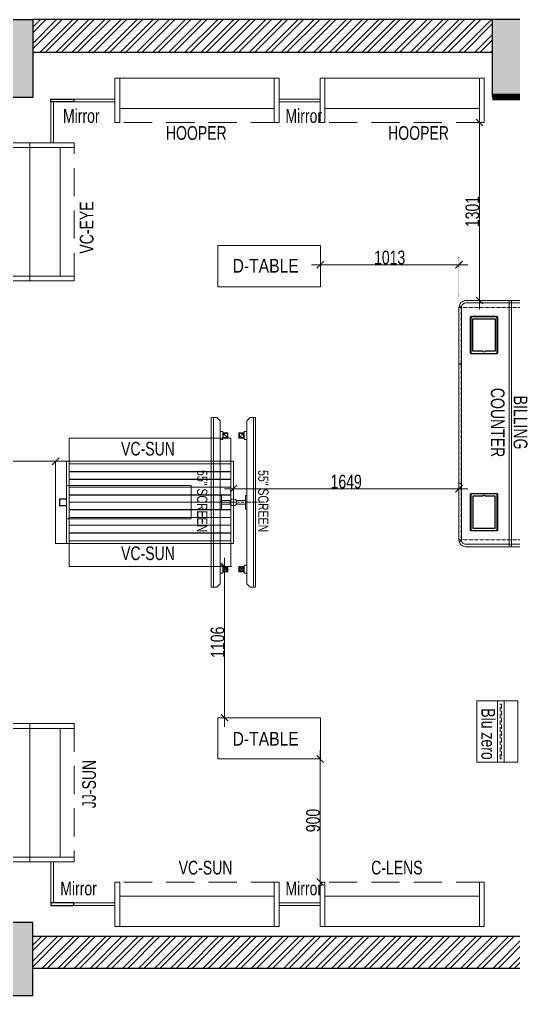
# Model space of a CAD drawing. Header units: feet. Extents: x 9216052 to 9238619, y -7067889 to -7056358.
# Drawn here: x 9228845 to 9232457, y -7063492 to -7056358 of the extents above; entities that cross this region are included whole.
import ezdxf

# ---------------------------------------------------------------- set-up
doc = ezdxf.new("R2010")
doc.units = ezdxf.units.FT
doc.header["$LTSCALE"] = 33
doc.header["$MEASUREMENT"] = 0
doc.header["$PDMODE"] = 3
doc.header["$PDSIZE"] = -1
for name, pattern in [('ACAD_ISO03W100', [30, 12, -18]), ('D10_DASHED', [0.75, 0.5, -0.25]), ('DASHDOT2', [0.5, 0.25, -0.125, 0, -0.125]), ('DOT2', [0.125, 0, -0.125]), ('HIDDEN', [9.525, 6.35, -3.175]), ('HIDDENX2', [0.75, 0.5, -0.25]), ('PP_00$0$DASHED2', [0.375, 0.25, -0.125])]:
    doc.linetypes.add(name, pattern=pattern)
for name, color, linetype in [('A-WALL', 1, 'Continuous'), ('column', 10, 'Continuous'), ('PP_00$0$A-FURN-MANF', 252, 'Continuous')]:
    doc.layers.add(name, color=color, linetype=linetype)
for name, color, linetype, lineweight in [('LENS-DIM', 252, 'Continuous', 5), ('LENS-FURNITURE', 13, 'Continuous', 9), ('LENS-TEXT', 31, 'Continuous', 5), ('LENS_DIMENSION', 193, 'Continuous', 0), ('LENS_TEXT', 31, 'Continuous', 5), ('LK-EQPMT', 3, 'Continuous', 18), ('LK-FF&E FLOOR', 1, 'Continuous', 9), ('LK-FF&E WALL', 1, 'Continuous', 9), ('LK-IT', 3, 'Continuous', 18), ('LK-MIRROR', 133, 'Continuous', 13), ('LN-ELEVATION-2', 103, 'Continuous', 20), ('LN-ELEVATION-5', 167, 'Continuous', 5), ('LN-HATCH', 251, 'Continuous', 0), ('PLANO-TXT', 252, 'Continuous', 5)]:
    doc.layers.add(name, color=color, linetype=linetype, lineweight=lineweight)
doc.styles.add('LK TXT', font='GILC____.TTF', dxfattribs={"height": 100})
doc.styles.get("Standard").update_dxf_attribs({"font": 'GILC____.TTF'})
doc.dimstyles.new('100MM', dxfattribs={"dimtxt": 100, "dimasz": 50, "dimexe": 65, "dimexo": 65, "dimtad": 1, "dimdec": 0, "dimtxsty": 'Standard', "dimblk": 'OBLIQUE', "dimcen": 2.5, "dimdle": 65, "dimclrd": 256, "dimclre": 256, "dimclrt": 1, "dimadec": 0, "dimazin": 0, "dimtfac": 1, "dimtdec": 0, "dimtmove": 1, "dimatfit": 3, "dimfxl": 1, "dimlwd": -1, "dimlwe": -1, "dimarcsym": 0})
pattern_1 = [(45, (-3143387.624, 5410740.36), (-58.8666395, 58.8666395), []), (45, (-3143348.38, 5410740.36), (-58.8666395, 58.8666395), [])]

# ---------------------------------------------------------------- blocks, each defined once
blk = doc.blocks.new('A$C518d8f74')
at = {"linetype": 'PP_00$0$DASHED2', "ltscale": 25}
blk.add_lwpolyline([(0, 324), (1165, 324), (1165, 324)], dxfattribs=at)
for points in [[(35, 0), (0, 0), (0, 324), (35, 324)], [(1200, 0), (1165, 0), (1165, 324), (1200, 324)], [(1165, 0), (35, 0), (35, 222), (1165, 222)]]:
    blk.add_lwpolyline(points, close=True)
at = {"ltscale": 200}
blk.add_lwpolyline([(35, 222), (1165, 222), (1165, 222)], dxfattribs=at)
blk.add_lwpolyline([(1500, 172), (1200, 172), (1200, 152), (1500, 152), (1500, 172)])
blk = doc.blocks.new('A$Cca4fbe6c')
at = {"layer": 'column'}
h = blk.add_hatch(color=8, dxfattribs=at)
h.dxf.hatch_style = 1
h.paths.add_polyline_path([(-340, 6937), (-340, 6707), (-340, 6582), (-230, 6582), (0, 6582), (0, 6932.5)])
h.paths.add_polyline_path([(-2410, 6937), (-2410, 6699), (-2410, 6359), (-1918, 6359), (-1918, 6707), (-1918, 6937)])
h.paths.add_polyline_path([(-5824, 6699), (-5824, 6937), (-6317, 6937), (-6317, 6698), (-6317, 6371), (-5824, 6371)])
h.paths.add_polyline_path([(-9677, 6698), (-9677, 6937), (-10174, 6937), (-10174, 6693), (-10174, 6366), (-9677, 6366)])
h.paths.add_polyline_path([(-13455, 6693), (-13455, 6937), (-13952, 6937), (-13952, 6688), (-13952, 6356), (-13455, 6356)])
h.paths.add_polyline_path([(-1950, -182), (-1950, 0), (-1950, 233), (-1950, 418), (-2550, 418), (-2550, -182)])
h.paths.add_polyline_path([(-17338, 221), (-17542, 221), (-17542, -92), (-17522, -92), (-17342, -92), (-17108, -92), (-17108, 221)])
h = blk.add_hatch(color=8, dxfattribs=at)
h.dxf.hatch_style = 1
h.paths.add_polyline_path([(-9676, -197), (-9676, 336), (-10182, 336), (-10182, -197)])
at = {"layer": 'LN-HATCH'}
h = blk.add_hatch(dxfattribs=at)
h.set_pattern_fill('ANSI32', color=256, scale=222)
h.set_pattern_definition(pattern_1)
h.paths.add_polyline_path([(-340, 6707), (-340, 6937), (-1918, 6937), (-1918, 6707)])
h.paths.add_polyline_path([(-5824, 6937), (-5824, 6699), (-2410, 6699), (-2410, 6937)])
h.paths.add_polyline_path([(-6317, 6698), (-6317, 6937), (-9677, 6937), (-9677, 6698)])
h.paths.add_polyline_path([(-10174, 6693), (-10174, 6937), (-13455, 6937), (-13455, 6693)])
h.paths.add_polyline_path([(-19298, 6937), (-19298, 4816), (-19068, 4816), (-19068, 6688), (-17558, 6688), (-17558, 4816), (-17558, 4597), (-17258, 4597), (-17258, 6688), (-13952, 6688), (-13952, 6937)])
h.paths.add_polyline_path([(-1950, 0), (0, 0), (0, 6582), (-230, 6582), (-230, 2001), (-2061, 2001), (-2061, 1754), (-1941, 1754), (-1941, 1849), (-244, 1849), (-244, 233), (-1950, 233)])
h = blk.add_hatch(dxfattribs=at)
h.set_pattern_fill('ANSI32', color=256, scale=222)
h.set_pattern_definition(pattern_1)
h.paths.add_polyline_path([(-2550, 0), (-2550, 233), (-9676, 233), (-9676, 0)])
h.paths.add_polyline_path([(-10182, 0), (-10182, 232.9), (-17108, 221.2), (-17108, 0)])
at = {"layer": 'A-WALL'}
for p, q in [((-6317, 6937), (-9677, 6937)), ((-9677, 6698), (-6317, 6698)), ((-2550, 233), (-9676, 233)), ((-2550, 0), (-9676, 0))]:
    blk.add_line(p, q, dxfattribs=at)
at = {"layer": 'column'}
for points in [[(-10174, 6693), (-10174, 6937), (-9677, 6937), (-9677, 6698), (-9677, 6366), (-10174, 6366)], [(-6317, 6698), (-6317, 6371), (-5824, 6371), (-5824, 6699), (-5824, 6937), (-6317, 6937)], [(-10182, -197), (-9676, -197), (-9676, 336), (-10182, 336)]]:
    blk.add_lwpolyline(points, close=True, dxfattribs=at)
blk = doc.blocks.new('A$Cd41a28a2')
blk.add_lwpolyline([(152, 1310), (152, 1010), (172, 1010), (172, 1310), (152, 1310)])
for points in [[(324, 1010), (324, 975), (0, 975), (0, 1010)], [(324, 975), (324, 35), (102, 35), (102, 975)], [(324, 35), (324, 0), (0, 0), (0, 35)]]:
    blk.add_lwpolyline(points, close=True)
at = {"linetype": 'PP_00$0$DASHED2', "ltscale": 25}
blk.add_lwpolyline([(0, 0), (0, 975), (0, 975)], dxfattribs=at)
at = {"ltscale": 200}
blk.add_lwpolyline([(102, 35), (102, 975), (102, 975)], dxfattribs=at)
blk = doc.blocks.new('A$Cf560ae9e')
at = {"color": 0, "linetype": 'Continuous'}
for points in [[(80, 600), (0, 600), (0, 0), (80, 0)], [(1282, 522), (98, 522), (98, 582), (1282, 582)], [(1282, 78), (98, 78), (98, 18), (1282, 18)]]:
    blk.add_lwpolyline(points, close=True, dxfattribs=at)
at = {"color": 2, "linetype": 'Continuous'}
for points in [[(80, 0), (98, 0), (98, 600), (80, 600)], [(98, 600), (1282, 600), (1282, 582), (98, 582)], [(98, 600), (1282, 600), (1282, 300), (98, 300)], [(1300, 0), (1282, 0), (1282, 600), (1300, 600)], [(1282, 468.2), (98, 468.2), (98, 525.9), (1282, 525.9)], [(1282, 467.1), (98, 467.1), (98, 411.4), (1282, 411.4)], [(1282, 410.2), (98, 410.2), (98, 354.5), (1282, 354.5)], [(80, 326), (28.5, 326), (28.5, 274), (80, 274)], [(1282, 353.3), (98, 353.3), (98, 300), (1282, 300)], [(1282, 246.7), (98, 246.7), (98, 300), (1282, 300)], [(1282, 300), (98, 300), (98, 0), (1282, 0)], [(1282, 189.8), (98, 189.8), (98, 245.5), (1282, 245.5)], [(1282, 132.9), (98, 132.9), (98, 188.6), (1282, 188.6)], [(1282, 131.8), (98, 131.8), (98, 74.1), (1282, 74.1)], [(98, 18), (1282, 18), (1282, 0), (98, 0)]]:
    blk.add_lwpolyline(points, close=True, dxfattribs=at)
at = {"color": 5, "linetype": 'Continuous'}
blk.add_lwpolyline([(80, 600), (1300, 600), (1300, 0), (80, 0)], close=True, dxfattribs=at)
at = {"color": 4, "linetype": 'Continuous'}
blk.add_lwpolyline([(78.4, 422), (990.4, 422), (990.4, 178), (78.4, 178)], close=True, dxfattribs=at)
at = {"color": 1, "linetype": 'Continuous'}
blk.add_lwpolyline([(30, 275), (80, 275), (80, 325), (30, 325)], close=True, dxfattribs=at)
at = {"layer": 'LN-ELEVATION-5', "color": 1, "linetype": 'HIDDEN'}
blk.add_lwpolyline([(31.6, 276.6), (78.4, 276.6), (78.4, 323.4), (31.6, 323.4)], close=True, dxfattribs=at)
blk = doc.blocks.new('A$C055de4c3')
at = {"layer": 'LENS_DIMENSION'}
for points in [[(1282, 940), (98, 940), (98, 770), (1282, 770)], [(1282, 0), (98, 0), (98, 170), (1282, 170)]]:
    blk.add_lwpolyline(points, close=True, dxfattribs=at)
at = {"color": 0, "linetype": 'Continuous'}
blk.add_blockref('A$Cf560ae9e', (0, 170), dxfattribs=at)
blk = doc.blocks.new('I-PAD Frame')
at = {"color": 3, "linetype": 'Continuous'}
blk.add_lwpolyline([(357868.7, -232321.1), (358122.7, -232321.1, 0.414214), (358132.7, -232311.1), (358132.7, -232129.1, 0.414214), (358122.7, -232119.1), (357868.7, -232119.1, 0.414214), (357858.7, -232129.1), (357858.7, -232311.1, 0.414214)], format="xyb", close=True, dxfattribs=at)
at = {"color": 3, "linetype": 'Continuous', "lineweight": 25}
blk.add_lwpolyline([(358113.2, -232229.7), (358113.2, -232302.1), (357878.2, -232302.1), (357878.2, -232138.1), (358113.2, -232138.1), (358113.2, -232210.6, 0.327538), (358114.6, -232212.5, -0.733799), (358114.6, -232227.8, 0.327538)], format="xyb", close=True, dxfattribs=at)
blk = doc.blocks.new('Billing Counter 1800')
at = {"color": 5, "linetype": 'HIDDENX2', "ltscale": 0.025}
for p, q in [((-850, -375), (-850, 375)), ((850, -375), (850, 375))]:
    blk.add_line(p, q, dxfattribs=at)
at = {"color": 0, "linetype": 'Continuous'}
for p, q in [((850, 375), (-850, 375)), ((900, -325), (900, 325)), ((-850, -375), (850, -375))]:
    blk.add_line(p, q, dxfattribs=at)
at = {"color": 2, "linetype": 'Continuous'}
blk.add_line((849, -375), (850, -375), dxfattribs=at)
at = {"color": 2, "linetype": 'HIDDENX2', "ltscale": 0.025}
for points in [[(-858, 375), (-437.4, 375), (-437.4, 358), (-858, 358)], [(435.3, 375), (-435.3, 375), (-435.3, 358), (435.3, 358)], [(437.3, 375), (857.9, 375), (857.9, 358), (437.3, 358)], [(-858, -375), (-437.4, -375), (-437.4, -358), (-858, -358)], [(435.3, -375), (-435.3, -375), (-435.3, -358), (435.3, -358)], [(437.3, -375), (857.9, -375), (857.9, -358), (437.3, -358)]]:
    blk.add_lwpolyline(points, close=True, dxfattribs=at)
at = {"color": 5, "linetype": 'Continuous'}
for points in [[(-780.9, 97.3), (-513.9, 97.3), (-513.9, 286.2), (-780.9, 286.2)], [(780.9, 97.3), (513.9, 97.3), (513.9, 286.2), (780.9, 286.2)], [(-780.9, -97.3), (-513.9, -97.3), (-513.9, -286.2), (-780.9, -286.2)], [(780.9, -97.3), (513.9, -97.3), (513.9, -286.2), (780.9, -286.2)]]:
    blk.add_lwpolyline(points, close=True, dxfattribs=at)
at = {"color": 5, "linetype": 'HIDDENX2', "ltscale": 0.025}
blk.add_lwpolyline([(850, 8.5), (-850, 8.5), (-850, -8.5), (850, -8.5)], close=True, dxfattribs=at)
at = {"color": 0, "linetype": 'Continuous'}
for centre, start, end in [((-850, 325), 90, 180), ((850, 325), 0, 90), ((850, -325), 270, 0)]:
    blk.add_arc(centre, 50, start, end, dxfattribs=at)
at = {"layer": 'LN-ELEVATION-2'}
blk.add_line((-900, 325), (-900, -325), dxfattribs=at)
for points in [[(850, 375), (-850, 375, 0.414214), (-900, 325), (-900, -325, 0.414214), (-850, -375), (850, -375, 0.414214), (900, -325), (900, 325, 0.414214)], [(850, 357), (-850, 357, 0.414214), (-882, 325), (-882, -325, 0.414214), (-850, -357), (850, -357, 0.414214), (882, -325), (882, 325, 0.414214)]]:
    blk.add_lwpolyline(points, format="xyb", close=True, dxfattribs=at)
blk.add_lwpolyline([(-900, -8.5), (900, -8.5), (900, 8.5), (-900, 8.5)], close=True, dxfattribs=at)
blk.add_arc((-850, -325), 50, 180, 270, dxfattribs=at)
at = {"color": 2, "linetype": 'Continuous', "xscale": -1, "rotation": 180}
blk.add_blockref('I-PAD Frame', (-358643.2, -232028.4), dxfattribs=at)
at = {"color": 2, "linetype": 'Continuous', "rotation": 180}
blk.add_blockref('I-PAD Frame', (358643.2, -232028.4), dxfattribs=at)
at = {"color": 2, "linetype": 'Continuous'}
blk.add_blockref('I-PAD Frame', (-358643.2, 232028.4), dxfattribs=at)
at = {"color": 2, "linetype": 'Continuous', "xscale": -1}
blk.add_blockref('I-PAD Frame', (358643.2, 232028.4), dxfattribs=at)
at = {"layer": 'LENS-TEXT', "color": 0, "linetype": 'Continuous', "ltscale": 3, "insert": (-7.9, -8.9), "char_height": 100, "attachment_point": 5, "style": 'LK TXT'}
blk.add_mtext_dynamic_manual_height_columns('BILLING COUNTER', width=353.056, gutter_width=0.5, heights=[0], dxfattribs=at)
blk = doc.blocks.new('_Oblique')
at = {"color": 0, "lineweight": -2}
blk.add_line((-0.5, -0.5), (0.5, 0.5), dxfattribs=at)
blk = doc.blocks.new('*D40')
at = {"layer": 'Defpoints', "color": 0}
for p in [(9227758.8, -7059587.3), (9229108.8, -7059587.3), (9229108.8, -7059587.3)]:
    blk.add_point(p, dxfattribs=at)
at = {"layer": 'LENS_DIMENSION'}
blk.add_line((9227693.8, -7059587.3), (9229173.8, -7059587.3), dxfattribs=at)
at = {"layer": 'LENS_DIMENSION', "linetype": 'DOT2'}
for p, q in [((9227758.8, -7059652.3), (9227758.8, -7059652.3)), ((9229108.8, -7059652.3), (9229108.8, -7059652.3))]:
    blk.add_line(p, q, dxfattribs=at)
at = {"layer": 'LENS_DIMENSION', "xscale": 50, "yscale": 50, "zscale": 50, "rotation": 180}
blk.add_blockref('_Oblique', (9227758.8, -7059587.3), dxfattribs=at)
at = {"layer": 'LENS_DIMENSION', "xscale": 50, "yscale": 50, "zscale": 50}
blk.add_blockref('_Oblique', (9229108.8, -7059587.3), dxfattribs=at)
at = {"layer": 'LENS_DIMENSION', "color": 1, "insert": (9228433.8, -7059535.5), "char_height": 100, "attachment_point": 5}
blk.add_mtext('1350', dxfattribs=at)
blk = doc.blocks.new('*D46')
at = {"layer": 'Defpoints', "color": 0}
for p in [(9231044.7, -7061763.3), (9231042.8, -7062663.3), (9231042.8, -7062663.3)]:
    blk.add_point(p, dxfattribs=at)
at = {"layer": 'LENS_DIMENSION'}
blk.add_line((9231042.8, -7061698.3), (9231042.8, -7062728.3), dxfattribs=at)
at = {"layer": 'LENS_DIMENSION', "linetype": 'DOT2'}
blk.add_line((9230979.7, -7061763.3), (9230977.8, -7061763.3), dxfattribs=at)
at = {"layer": 'LENS_DIMENSION', "xscale": 50, "yscale": 50, "zscale": 50}
for p, rotation in [((9231042.8, -7061763.3), 90), ((9231042.8, -7062663.3), 270)]:
    blk.add_blockref('_Oblique', p, dxfattribs=dict(at, rotation=rotation))
at = {"layer": 'LENS_DIMENSION', "color": 1, "insert": (9230991, -7062213.3), "char_height": 100, "attachment_point": 5, "rotation": 90}
blk.add_mtext('900', dxfattribs=at)
blk = doc.blocks.new('*D47')
at = {"layer": 'Defpoints', "color": 0}
for p in [(9230294.7, -7060357.3), (9230344.7, -7060357.3), (9230294.7, -7061463.3)]:
    blk.add_point(p, dxfattribs=at)
at = {"layer": 'LENS_DIMENSION'}
blk.add_line((9230344.7, -7061528.3), (9230344.7, -7060292.3), dxfattribs=at)
at = {"layer": 'LENS_DIMENSION', "linetype": 'DOT2'}
for p, q in [((9230359.7, -7060357.3), (9230409.7, -7060357.3)), ((9230359.7, -7061463.3), (9230409.7, -7061463.3))]:
    blk.add_line(p, q, dxfattribs=at)
at = {"layer": 'LENS_DIMENSION', "xscale": 50, "yscale": 50, "zscale": 50}
for p, rotation in [((9230344.7, -7060357.3), 90), ((9230344.7, -7061463.3), 270)]:
    blk.add_blockref('_Oblique', p, dxfattribs=dict(at, rotation=rotation))
at = {"layer": 'LENS_DIMENSION', "color": 1, "insert": (9230293, -7060910.3), "char_height": 100, "attachment_point": 5, "rotation": 90}
blk.add_mtext('1106', dxfattribs=at)
blk = doc.blocks.new('*D49')
at = {"layer": 'Defpoints', "color": 0}
for p in [(9231044.7, -7058150.4), (9231044.7, -7058311.2), (9232057.8, -7058462.3)]:
    blk.add_point(p, dxfattribs=at)
at = {"layer": 'LENS_DIMENSION', "linetype": 'DOT2'}
for p, q in [((9231044.7, -7058246.2), (9231044.7, -7058085.4)), ((9232057.8, -7058397.3), (9232057.8, -7058085.4))]:
    blk.add_line(p, q, dxfattribs=at)
at = {"layer": 'LENS_DIMENSION'}
blk.add_line((9232122.8, -7058150.4), (9230979.7, -7058150.4), dxfattribs=at)
at = {"layer": 'LENS_DIMENSION', "xscale": 50, "yscale": 50, "zscale": 50, "rotation": 180}
blk.add_blockref('_Oblique', (9231044.7, -7058150.4), dxfattribs=at)
at = {"layer": 'LENS_DIMENSION', "xscale": 50, "yscale": 50, "zscale": 50}
blk.add_blockref('_Oblique', (9232057.8, -7058150.4), dxfattribs=at)
at = {"layer": 'LENS_DIMENSION', "color": 1, "insert": (9231551.2, -7058098.6), "char_height": 100, "attachment_point": 5}
blk.add_mtext('1013', dxfattribs=at)
blk = doc.blocks.new('*D50')
at = {"layer": 'Defpoints', "color": 0}
for p in [(9232207.8, -7057111.2), (9232225.3, -7057111.2), (9232424.3, -7058412.3)]:
    blk.add_point(p, dxfattribs=at)
at = {"layer": 'LENS_DIMENSION'}
blk.add_line((9232207.8, -7058477.3), (9232207.8, -7057046.2), dxfattribs=at)
at = {"layer": 'LENS_DIMENSION', "linetype": 'DOT2'}
for p, q in [((9232160.3, -7057111.2), (9232142.8, -7057111.2)), ((9232359.3, -7058412.3), (9232142.8, -7058412.3))]:
    blk.add_line(p, q, dxfattribs=at)
at = {"layer": 'LENS_DIMENSION', "xscale": 50, "yscale": 50, "zscale": 50}
for p, rotation in [((9232207.8, -7057111.2), 90), ((9232207.8, -7058412.3), 270)]:
    blk.add_blockref('_Oblique', p, dxfattribs=dict(at, rotation=rotation))
at = {"layer": 'LENS_DIMENSION', "color": 1, "insert": (9232156.1, -7057761.8), "char_height": 100, "attachment_point": 5, "rotation": 90}
blk.add_mtext('1301', dxfattribs=at)
blk = doc.blocks.new('*D51')
at = {"layer": 'Defpoints', "color": 0}
for p in [(9232057.8, -7059749.6), (9232057.8, -7059788.2), (9230408.8, -7059887.3)]:
    blk.add_point(p, dxfattribs=at)
at = {"layer": 'LENS_DIMENSION', "linetype": 'DOT2'}
for p, q in [((9230408.8, -7059822.3), (9230408.8, -7059723.2)), ((9232057.8, -7059814.6), (9232057.8, -7059853.2))]:
    blk.add_line(p, q, dxfattribs=at)
at = {"layer": 'LENS_DIMENSION'}
blk.add_line((9230343.8, -7059788.2), (9232122.8, -7059788.2), dxfattribs=at)
at = {"layer": 'LENS_DIMENSION', "xscale": 50, "yscale": 50, "zscale": 50, "rotation": 180}
blk.add_blockref('_Oblique', (9230408.8, -7059788.2), dxfattribs=at)
at = {"layer": 'LENS_DIMENSION', "xscale": 50, "yscale": 50, "zscale": 50}
blk.add_blockref('_Oblique', (9232057.8, -7059788.2), dxfattribs=at)
at = {"layer": 'LENS_DIMENSION', "color": 1, "insert": (9231233.3, -7059736.5), "char_height": 100, "attachment_point": 5}
blk.add_mtext('1649', dxfattribs=at)
blk = doc.blocks.new('BLUE ZERO')
at = {"layer": 'LENS-FURNITURE', "ltscale": 0.5}
for points in [[(86206.7, 120883.4), (86206.7, 120433.4), (85906.7, 120433.4), (85906.7, 120883.4)], [(86106.7, 120883.4), (86106.7, 120433.4), (86056.7, 120433.4), (86056.7, 120883.4)]]:
    blk.add_lwpolyline(points, close=True, dxfattribs=at)
at = {"layer": 'LENS-FURNITURE', "linetype": 'D10_DASHED', "ltscale": 2}
blk.add_lwpolyline([(86085.7, 120858.4), (86085.7, 120458.4), (86077.7, 120458.4), (86077.7, 120858.4)], close=True, dxfattribs=at)
blk = doc.blocks.new('55INCH')
at = {"layer": 'LK-EQPMT', "ltscale": 12}
for p, q in [((2111558.8, 1135690.5), (2111583.2, 1135690.5)), ((2111583.2, 1135690.5), (2111607.7, 1135666)), ((2111607.7, 1134473.9), (2111607.7, 1135666)), ((2111607.7, 1135587.9), (2111627.2, 1135587.9)), ((2111627.2, 1135529.3), (2111607.7, 1135529.3)), ((2111627.2, 1135587.9), (2111627.2, 1135529.3)), ((2111627.2, 1134610.6), (2111607.7, 1134610.6)), ((2111627.2, 1134610.6), (2111627.2, 1134552)), ((2111607.7, 1134552), (2111627.2, 1134552)), ((2111558.8, 1134449.5), (2111583.2, 1134449.5)), ((2111583.2, 1134449.5), (2111607.7, 1134473.9))]:
    blk.add_line(p, q, dxfattribs=at)
at = {"layer": 'LK-EQPMT'}
for p, q in [((2111661.6, 1135543.3), (2111631, 1135573.9)), ((2111661.6, 1135573.9), (2111631, 1135543.3)), ((2111661.6, 1134597.1), (2111631, 1134566.5))]:
    blk.add_line(p, q, dxfattribs=at)
at = {"layer": 'LK-EQPMT', "ltscale": 12}
blk.add_lwpolyline([(2111542.6, 1135690.5), (2111558.8, 1135690.5), (2111558.8, 1134449.5), (2111542.6, 1134449.5)], close=True, dxfattribs=at)
at = {"layer": 'LK-EQPMT'}
for points in [[(2111627.2, 1135577.7), (2111627.2, 1135539.5), (2111665.4, 1135539.5), (2111665.4, 1135577.7)], [(2111631, 1135573.9), (2111631, 1135543.3), (2111661.6, 1135543.3), (2111661.6, 1135573.9)], [(2111627.2, 1134562.7), (2111627.2, 1134600.9), (2111665.4, 1134600.9), (2111665.4, 1134562.7)], [(2111631, 1134566.5), (2111631, 1134597.1), (2111661.6, 1134597.1), (2111661.6, 1134566.5)]]:
    blk.add_lwpolyline(points, close=True, dxfattribs=at)

msp = doc.modelspace()

# ---------------------------------------------------------------- linework, layer by layer
at = {"layer": 'LENS-DIM', "color": 2}
msp.add_lwpolyline([(9234288.8, -7063062.3), (9232253, -7063062.3)], dxfattribs=at)
at = {"layer": 'LENS_DIMENSION'}
for points in [[(9230294.7, -7058011.2), (9230294.7, -7058311.2), (9231044.7, -7058311.2), (9231044.7, -7058011.2)], [(9230294.7, -7061763.3), (9230294.7, -7061463.3), (9231044.7, -7061463.3), (9231044.7, -7061763.3)]]:
    msp.add_lwpolyline(points, close=True, dxfattribs=at)
at = {"layer": 'LK-IT', "color": 1, "linetype": 'DASHDOT2', "ltscale": 3}
msp.add_line((9230164.2, -7059887.3), (9230653.3, -7059887.3), dxfattribs=at)
at = {"layer": 'LK-IT'}
for points in [[(9230311.3, -7059937.3), (9230311.3, -7059837.3), (9230321.3, -7059837.3), (9230321.3, -7059937.3)], [(9230506.2, -7059937.3), (9230506.2, -7059837.3), (9230496.2, -7059837.3), (9230496.2, -7059937.3)]]:
    msp.add_lwpolyline(points, close=True, dxfattribs=at)
for points in [[(9230387.1, -7059899.8), (9230321.3, -7059899.8), (9230321.3, -7059874.8), (9230387.1, -7059874.8, 0.267949), (9230387.1, -7059899.8, -1)], [(9230430.4, -7059899.8), (9230496.2, -7059899.8), (9230496.2, -7059874.8), (9230430.4, -7059874.8, -0.267949), (9230430.4, -7059899.8, 1)]]:
    msp.add_lwpolyline(points, format="xyb", dxfattribs=at)
at = {"layer": 'LK-IT', "color": 1}
msp.add_circle((9230408.8, -7059887.3), 25, dxfattribs=at)
at = {"layer": 'LK-MIRROR', "linetype": 'ACAD_ISO03W100', "ltscale": 0.05, "const_width": 50}
msp.add_lwpolyline([(9232301.8, -7056924.3), (9234288.8, -7056924.3), (9234288.8, -7057587.3)], dxfattribs=at)
at = {"layer": 'PP_00$0$A-FURN-MANF'}
for points in [[(9229242.8, -7056959.3), (9229072.8, -7056959.3), (9229072.8, -7056939.3), (9229242.8, -7056939.3), (9229242.8, -7056959.3)], [(9229242.8, -7062815.3), (9229072.8, -7062815.3), (9229072.8, -7062835.3), (9229242.8, -7062835.3), (9229242.8, -7062815.3)]]:
    msp.add_lwpolyline(points, dxfattribs=at)

# ---------------------------------------------------------------- block references
at = {"layer": 'LENS_DIMENSION'}
for name, p in [('A$Cca4fbe6c', (9238618.8, -7063295.3)), ('A$C055de4c3', (9229108.8, -7060357.3))]:
    msp.add_blockref(name, p, dxfattribs=at)
at = {"layer": 'LK-FF&E FLOOR', "rotation": 270}
msp.add_blockref('Billing Counter 1800', (9232432.8, -7059312.3), dxfattribs=at)
at = {"layer": 'LK-FF&E FLOOR'}
msp.add_blockref('BLUE ZERO', (9146282.1, -7182220.7), dxfattribs=at)
at = {"layer": 'LK-FF&E WALL', "rotation": 180}
for name, p in [('A$C518d8f74', (9230742.8, -7056787.3)), ('A$C518d8f74', (9232242.8, -7056787.3)), ('A$Cd41a28a2', (9229244.7, -7061505.3))]:
    msp.add_blockref(name, p, dxfattribs=at)
at = {"layer": 'LK-FF&E WALL'}
msp.add_blockref('A$Cd41a28a2', (9228596.8, -7058269.3), dxfattribs=at)
at = {"layer": 'LK-FF&E WALL', "xscale": -1}
for name, p in [('A$Cd41a28a2', (9229244.7, -7058269.3)), ('A$C518d8f74', (9230742.8, -7062987.3)), ('A$C518d8f74', (9232242.8, -7062987.3))]:
    msp.add_blockref(name, p, dxfattribs=at)
at = {"layer": 'LK-FF&E WALL', "xscale": -1, "rotation": 180}
msp.add_blockref('A$Cd41a28a2', (9228596.8, -7061505.3), dxfattribs=at)
at = {"layer": 'LK-IT', "xscale": -1, "rotation": 180}
msp.add_blockref('55INCH', (7118703.7, -5924817.3), dxfattribs=at)
at = {"layer": 'LK-IT', "rotation": 180}
msp.add_blockref('55INCH', (11342113.8, -5924817.3), dxfattribs=at)

# ---------------------------------------------------------------- texts
at = {"layer": 'LENS-TEXT', "color": 0, "linetype": 'Continuous', "ltscale": 3, "char_height": 75, "width": 783.964, "attachment_point": 5, "rotation": 270, "style": 'LK TXT'}
for insert in [(9230180, -7059878.8), (9230627, -7059878.8)]:
    msp.add_mtext('\\pt225;55" SCREEN', dxfattribs=dict(at, insert=insert))
at = {"layer": 'LENS_TEXT', "linetype": 'Continuous', "ltscale": 3, "char_height": 100, "width": 324.474, "attachment_point": 5, "style": 'LK TXT'}
for s, insert in [('{\\C7;Mirror}', (9229296.3, -7057064.2)), ('{\\C7;Mirror}', (9230923.1, -7057064.2)), ('{\\fArial Narrow|b0|i0|c0|p34;\\C7;D-TABLE}', (9230644.7, -7058158.4)), ('{\\fArial Narrow|b0|i0|c0|p34;\\C7;D-TABLE}', (9230644.7, -7061616.1)), ('{\\C7;Mirror}', (9229276.3, -7062710.4)), ('{\\C7;Mirror}', (9230923.1, -7062710.4))]:
    msp.add_mtext(s, dxfattribs=dict(at, insert=insert))
at = {"layer": 'PLANO-TXT', "linetype": 'Continuous', "ltscale": 3, "char_height": 100, "width": 221.058, "attachment_point": 5, "style": 'LK TXT'}
for s, insert in [('HOOPER', (9230137.4, -7057188.4)), ('HOOPER', (9231762.1, -7057188.4)), ('VC-SUN', (9229783.8, -7059496)), ('VC-SUN', (9229783.8, -7060260.3)), ('VC-SUN', (9230205.1, -7062558.4)), ('C-LENS', (9231604, -7062558.4))]:
    msp.add_mtext(s, dxfattribs=dict(at, insert=insert))
at = {"layer": 'PLANO-TXT', "linetype": 'Continuous', "ltscale": 3, "char_height": 100, "attachment_point": 5, "style": 'LK TXT'}
for s, insert, width, rotation in [('VC-EYE', (9229336.4, -7057878.9), 221.058, 90), ('\\pt800;Blu zero', (9232271.2, -7061581), 510.552, 270), ('JJ-SUN', (9229354.1, -7061946.5), 221.058, 90)]:
    msp.add_mtext(s, dxfattribs=dict(at, insert=insert, width=width, rotation=rotation))

# ---------------------------------------------------------------- dimensions: what is measured, and where the dimension line sits
at = {"layer": 'LENS_DIMENSION'}
for base, p1, p2, picture, middle in [((9232207.8, -7057111.2), (9232424.3, -7058412.3), (9232225.3, -7057111.2), '*D50', (9232156.1, -7057761.8)), ((9230344.7, -7060357.3), (9230294.7, -7061463.3), (9230294.7, -7060357.3), '*D47', (9230293, -7060910.3)), ((9231042.8, -7062663.3), (9231044.7, -7061763.3), (9231042.8, -7062663.3), '*D46', (9230991, -7062213.3))]:
    dim = msp.add_linear_dim(base=base, p1=p1, p2=p2, angle=90, dimstyle='100MM', dxfattribs=at)
    dim.commit()
    dim.dimension.update_dxf_attribs({"geometry": picture, "text_midpoint": middle})
for base, p1, p2, picture, middle in [((9231044.7, -7058150.4), (9232057.8, -7058462.3), (9231044.7, -7058311.2), '*D49', (9231551.2, -7058098.6)), ((9229108.8, -7059587.3), (9227758.8, -7059587.3), (9229108.8, -7059587.3), '*D40', (9228433.8, -7059535.5)), ((9232057.8, -7059788.2), (9230408.8, -7059887.3), (9232057.8, -7059749.6), '*D51', (9231233.3, -7059736.5))]:
    dim = msp.add_linear_dim(base=base, p1=p1, p2=p2, dimstyle='100MM', dxfattribs=at)
    dim.commit()
    dim.dimension.update_dxf_attribs({"geometry": picture, "text_midpoint": middle})

doc.saveas('drawing.dxf')
